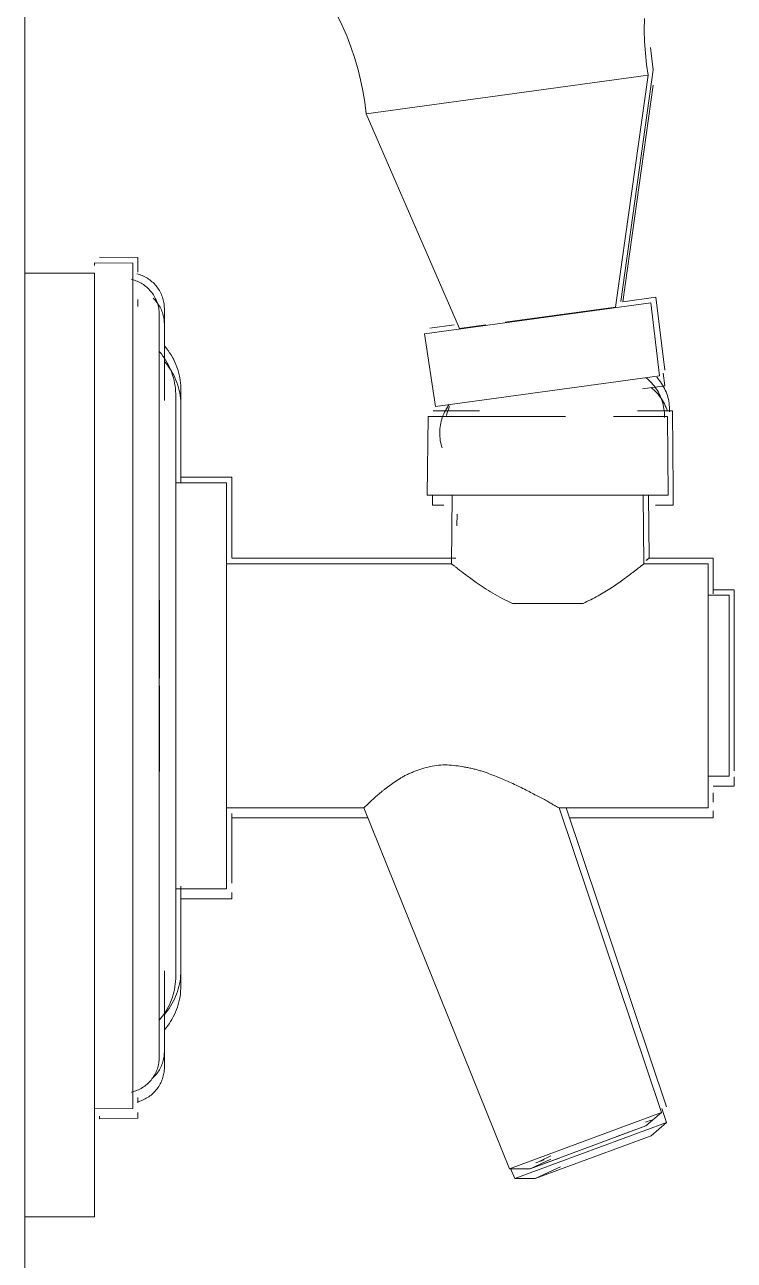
# Model space of a CAD drawing. Extents: x 4834 to 83801, y -13735 to 32221.
# Drawn here: x 13594.99 to 13598.76, y -12427.77 to -12421.22 of the extents above; entities that cross this region are included whole.
import ezdxf

# ---------------------------------------------------------------- set-up
doc = ezdxf.new("R2010")
doc.units = 0
doc.header["$LTSCALE"] = 8
doc.header["$MEASUREMENT"] = 0
doc.layers.add('A-COLS', color=52, linetype='Continuous', lineweight=9)
doc.layers.add('Q-CASE', color=31, linetype='Continuous', lineweight=9)
doc.layers.add('ELEVATION', color=7, linetype='Continuous', lineweight=25, true_color=0xdda54b)

# ---------------------------------------------------------------- blocks, each defined once
blk = doc.blocks.new('BAR_WITH_STOOLS_16588 - BAR_WITH_STOOLS_16588-392758-Section 1')
at = {"layer": 'Q-CASE'}
for p, q in [((846.4773, 74.845), (847.9724, 75.0485)), ((847.7997, 73.8196), (847.9724, 75.0485)), ((847.8268, 73.8494), (847.9995, 75.0783)), ((847.8382, 73.8481), (847.9995, 74.996)), ((846.4773, 74.845), (846.9723, 73.7069)), ((845.2397, 74.0526), (845.0361, 74.055)), ((845.0361, 74.055), (845.0361, 74.0411)), ((845.2668, 74.0824), (845.0632, 74.0848)), ((845.2397, 69.5742), (845.2397, 74.0526)), ((845.2668, 74.0059), (845.2668, 74.0824)), ((845.0361, 74), (844.6667, 74)), ((845.0361, 69), (845.0361, 74)), ((845.2668, 73.8239), (845.2668, 73.8606)), ((847.8374, 73.8481), (848.0129, 73.872)), ((848.0598, 73.4858), (848.0129, 73.872)), ((845.4073, 73.3254), (845.4073, 73.8125)), ((845.4073, 73.8125), (845.4073, 73.6175)), ((845.4073, 73.6175), (845.4073, 73.8125)), ((845.4073, 73.8125), (845.4073, 73.6175)), ((845.4073, 73.6175), (845.4073, 73.8125)), ((845.4073, 73.8125), (845.4073, 73.6175)), ((845.4073, 73.6175), (845.4073, 73.8125)), ((845.4073, 73.8125), (845.4073, 73.6175)), ((846.7869, 73.6789), (847.9858, 73.8421)), ((847.214, 73.7398), (847.7997, 73.8196)), ((848.0326, 73.456), (847.9858, 73.8421)), ((845.3802, 73.6537), (845.3802, 73.7827)), ((845.3802, 73.7827), (845.3802, 73.6537)), ((845.3802, 69.8441), (845.3802, 73.7827)), ((845.3802, 73.7827), (845.3802, 73.5877)), ((845.3802, 73.6537), (845.3802, 73.7827)), ((845.3802, 73.7827), (845.3802, 73.6537)), ((845.3802, 73.6537), (845.3802, 73.7827)), ((845.3802, 73.7827), (845.3802, 73.6537)), ((845.4073, 73.6643), (845.4073, 73.7301)), ((845.4073, 73.7301), (845.4073, 73.6643)), ((845.4073, 73.6643), (845.4073, 73.7301)), ((845.4073, 73.7301), (845.4073, 73.6643)), ((846.814, 73.7088), (846.9435, 73.7264)), ((846.9723, 73.7069), (847.1118, 73.7259)), ((846.7869, 73.6789), (846.845, 73.2943)), ((848.0598, 73.4034), (848.0517, 73.4704)), ((846.845, 73.2943), (848.0326, 73.456)), ((847.9431, 73.3875), (848.0598, 73.4034)), ((845.4676, 73.073), (845.4676, 73.348)), ((845.4676, 73.348), (845.4676, 73.073)), ((845.4676, 70.2788), (845.4676, 73.348)), ((845.4676, 73.348), (845.4676, 72.9662)), ((845.4676, 73.073), (845.4676, 73.348)), ((845.4676, 73.348), (845.4676, 73.073)), ((845.4676, 73.073), (845.4676, 73.348)), ((845.4676, 73.348), (845.4676, 73.073)), ((845.4947, 72.9674), (845.4947, 73.3778)), ((845.4947, 73.3778), (845.4947, 72.9674)), ((845.4947, 72.9674), (845.4947, 73.3778)), ((845.4947, 73.3778), (845.4947, 72.9674)), ((845.4947, 72.9674), (845.4947, 73.3778)), ((845.4947, 73.3778), (845.4947, 72.9674)), ((845.4947, 72.9674), (845.4947, 73.3778)), ((845.4947, 73.3778), (845.4947, 72.9674)), ((845.4947, 72.9619), (845.4947, 73.2954)), ((845.4947, 73.2954), (845.4947, 72.9619)), ((845.4947, 72.9619), (845.4947, 73.2954)), ((845.4947, 73.2954), (845.4947, 72.9619)), ((847.0772, 73.2709), (846.8326, 73.2709)), ((848.1011, 73.2709), (847.9154, 73.2709)), ((848.1055, 72.8528), (848.1011, 73.2709)), ((846.8055, 73.2411), (846.8011, 72.823)), ((847.5347, 73.2411), (846.8055, 73.2411)), ((848.074, 73.2411), (847.7877, 73.2411)), ((848.0784, 72.823), (848.074, 73.2411)), ((845.7374, 72.8895), (845.4676, 72.8895)), ((845.4676, 70.7373), (845.4676, 72.8895)), ((845.7645, 72.9193), (845.4947, 72.9193)), ((845.7374, 70.7373), (845.7374, 72.8895)), ((845.7645, 72.4914), (845.7645, 72.9193)), ((846.8011, 72.823), (848.0784, 72.823)), ((846.8288, 72.823), (846.8283, 72.7704)), ((846.9331, 72.823), (846.9294, 72.4603)), ((847.9501, 72.4603), (847.9464, 72.823)), ((847.9773, 72.4901), (847.9738, 72.823)), ((848.1036, 72.8528), (848.1055, 72.8528)), ((848.1055, 72.7704), (848.1046, 72.8528)), ((846.8283, 72.7704), (846.8886, 72.7704)), ((848.0111, 72.7704), (848.1055, 72.7704)), ((846.9589, 72.7225), (846.9583, 72.6609)), ((846.9527, 72.4901), (845.7645, 72.4901)), ((848.3169, 72.4901), (847.9773, 72.4901)), ((848.3169, 72.3006), (848.3169, 72.4901)), ((846.9294, 72.4603), (845.7374, 72.4603)), ((848.2898, 72.4603), (847.9501, 72.4603)), ((848.2898, 71.1665), (848.2898, 72.4603)), ((848.4018, 72.293), (848.2898, 72.293)), ((848.429, 72.3228), (848.3169, 72.3228)), ((848.4018, 71.3338), (848.4018, 72.293)), ((848.429, 71.3636), (848.429, 72.3228)), ((845.3821, 71.8533), (845.3821, 72.2672)), ((847.2526, 72.2501), (847.6269, 72.2501)), ((845.3821, 71.3596), (845.3821, 71.8134)), ((848.2898, 71.3338), (848.4018, 71.3338)), ((848.429, 71.2812), (848.429, 71.3312)), ((848.3169, 71.2812), (848.429, 71.2812)), ((848.3169, 71.1964), (848.3169, 71.2456)), ((845.7374, 71.1665), (846.4651, 71.1665)), ((845.7645, 70.7671), (845.7645, 71.1373)), ((845.7645, 71.114), (846.4863, 71.114)), ((846.4651, 71.1665), (847.2377, 69.2543)), ((847.4999, 71.1665), (848.2898, 71.1665)), ((848.043, 69.5522), (847.4999, 71.1665)), ((848.0702, 69.5821), (847.537, 71.1665)), ((847.5547, 71.114), (848.3169, 71.114)), ((848.3169, 71.114), (848.3169, 71.1513)), ((845.4676, 70.7373), (845.7374, 70.7373)), ((845.7645, 70.6847), (845.7645, 70.7187)), ((845.4676, 70.7003), (845.4676, 70.2788)), ((845.4947, 70.2263), (845.4947, 70.708)), ((845.4947, 70.3086), (845.4947, 70.7078)), ((845.4947, 70.7078), (845.4947, 70.3086)), ((845.4947, 70.6847), (845.4947, 70.7024)), ((845.4947, 70.6847), (845.7645, 70.6847)), ((845.4947, 70.3086), (845.4947, 70.6524)), ((845.4947, 70.6524), (845.4947, 70.3086)), ((845.4947, 70.3086), (845.4947, 70.6524)), ((845.4947, 70.6524), (845.4947, 70.3086)), ((845.4947, 70.3086), (845.4947, 70.6524)), ((845.4947, 70.6524), (845.4947, 70.3086)), ((845.4947, 70.6478), (845.4947, 70.2263)), ((845.4947, 70.2263), (845.4947, 70.6478)), ((845.4947, 70.6478), (845.4947, 70.2263)), ((845.4676, 70.4975), (845.4676, 70.5355)), ((845.4676, 70.5355), (845.4676, 70.4975)), ((845.4676, 70.4975), (845.4676, 70.5355)), ((845.4676, 70.5355), (845.4676, 70.4975)), ((845.4676, 70.4975), (845.4676, 70.5355)), ((845.4676, 70.5355), (845.4676, 70.4975)), ((845.4676, 70.2788), (845.4676, 70.4844)), ((845.4676, 70.4844), (845.4676, 70.2788)), ((845.4676, 70.2788), (845.4676, 70.4844)), ((845.4676, 70.4844), (845.4676, 70.2788)), ((845.4676, 70.2788), (845.4676, 70.4844)), ((845.4676, 70.4844), (845.4676, 70.2788)), ((845.4073, 69.8739), (845.4073, 70.3036)), ((845.4073, 70.0689), (845.4073, 69.8739)), ((845.3802, 70.0391), (845.3802, 69.8441)), ((845.4073, 69.7915), (845.4073, 70.0484)), ((845.4073, 69.9866), (845.4073, 69.7915)), ((845.4073, 69.7915), (845.4073, 69.9866)), ((845.4073, 69.9866), (845.4073, 69.7915)), ((845.3802, 69.8441), (845.3802, 69.9171)), ((845.3802, 69.9171), (845.3802, 69.8441)), ((845.3802, 69.8441), (845.3802, 69.9171)), ((845.3802, 69.9171), (845.3802, 69.8441)), ((845.3802, 69.8441), (845.3802, 69.9171)), ((845.3802, 69.9171), (845.3802, 69.8441)), ((845.4073, 69.8739), (845.4073, 69.9149)), ((845.4073, 69.9149), (845.4073, 69.8739)), ((845.4073, 69.8739), (845.4073, 69.9149)), ((845.4073, 69.9149), (845.4073, 69.8739)), ((845.4073, 69.8739), (845.4073, 69.9149)), ((845.4073, 69.9149), (845.4073, 69.8739)), ((845.2668, 69.6041), (845.2668, 69.6313)), ((845.0361, 69.5718), (845.2397, 69.5742)), ((845.2668, 69.5217), (845.2668, 69.5527)), ((848.043, 69.5522), (847.2377, 69.2543)), ((847.9606, 69.4816), (848.043, 69.5522)), ((848.0702, 69.4997), (848.0455, 69.5729)), ((845.0632, 69.5321), (845.0632, 69.5193)), ((845.0632, 69.5193), (845.2668, 69.5217)), ((848.0702, 69.4997), (847.2648, 69.2018)), ((847.3462, 69.2543), (847.9606, 69.4816)), ((847.9606, 69.4816), (847.807, 69.4248)), ((847.9586, 69.5006), (847.9878, 69.5114)), ((847.9878, 69.5114), (847.9586, 69.5006)), ((847.9878, 69.4291), (848.0702, 69.4997)), ((847.9878, 69.4291), (848.0702, 69.4997)), ((847.3733, 69.2018), (847.9878, 69.4291)), ((847.9878, 69.4291), (847.8342, 69.3722)), ((847.8342, 69.3722), (847.9878, 69.4291)), ((847.9878, 69.4291), (847.8342, 69.3722)), ((847.4998, 69.3112), (847.3462, 69.2543)), ((847.4554, 69.3053), (847.3462, 69.2543)), ((847.3758, 69.2851), (847.4202, 69.3015)), ((847.4202, 69.3015), (847.3758, 69.2851)), ((847.4554, 69.3224), (847.3973, 69.2953)), ((847.2377, 69.2543), (847.3462, 69.2543)), ((847.2428, 69.2562), (847.2648, 69.2018)), ((847.5074, 69.2643), (847.3733, 69.2018)), ((847.5074, 69.2643), (847.3733, 69.2018)), ((847.5269, 69.2586), (847.3733, 69.2018)), ((847.3733, 69.2018), (847.5269, 69.2586)), ((847.5269, 69.2586), (847.3733, 69.2018)), ((847.2648, 69.2018), (847.3733, 69.2018)), ((844.6667, 69), (845.0361, 69))]:
    blk.add_line(p, q, dxfattribs=at)
at = {"layer": 'Q-CASE', "flags": 128}
for points in [[(847.9526, 75.3487), (847.9518, 75.2878), (847.9535, 75.227), (847.9575, 75.1662), (847.964, 75.1057), (847.9724, 75.0485)], [(846.4773, 74.845), (846.4697, 74.9054), (846.4597, 74.9655), (846.4472, 75.0251), (846.4324, 75.0841), (846.4152, 75.1426), (846.3957, 75.2002), (846.374, 75.2571), (846.3499, 75.313), (846.3237, 75.368)], [(847.9847, 75.196), (847.9912, 75.1355), (847.9995, 75.0783)], [(845.2608, 73.9966), (845.2682, 73.9946), (845.2756, 73.9924), (845.2828, 73.9899), (845.2899, 73.9871), (845.2969, 73.984), (845.3037, 73.9806), (845.3105, 73.977), (845.317, 73.9731), (845.3235, 73.9689), (845.3297, 73.9645), (845.3358, 73.9598), (845.3416, 73.9549), (845.3473, 73.9498), (845.3528, 73.9444), (845.358, 73.9389), (845.363, 73.9331), (845.3678, 73.9271), (845.3723, 73.921), (845.3766, 73.9146), (845.3806, 73.9081), (845.3844, 73.9015), (845.3879, 73.8947), (845.3911, 73.8877), (845.394, 73.8807), (845.3967, 73.8735), (845.3991, 73.8662), (845.4011, 73.8589), (845.4029, 73.8514), (845.4044, 73.8439), (845.4056, 73.8364), (845.4065, 73.8288), (845.407, 73.8212), (845.4073, 73.8135), (845.4073, 73.8125)], [(845.2337, 73.9668), (845.2411, 73.9648), (845.2484, 73.9626), (845.2556, 73.9601), (845.2628, 73.9573), (845.2697, 73.9542), (845.2766, 73.9508), (845.2833, 73.9472), (845.2899, 73.9433), (845.2963, 73.9391), (845.3026, 73.9347), (845.3086, 73.93), (845.3145, 73.9251), (845.3202, 73.92), (845.3256, 73.9146), (845.3309, 73.909), (845.3359, 73.9033), (845.3406, 73.8973), (845.3452, 73.8911), (845.3495, 73.8848), (845.3535, 73.8783), (845.3573, 73.8716), (845.3607, 73.8648), (845.364, 73.8579), (845.3669, 73.8509), (845.3696, 73.8437), (845.3719, 73.8364), (845.374, 73.829), (845.3758, 73.8216), (845.3773, 73.8141), (845.3784, 73.8066), (845.3793, 73.799), (845.3799, 73.7913), (845.3802, 73.7837), (845.3802, 73.7827)], [(845.3677, 73.9271), (845.3723, 73.921), (845.3766, 73.9146), (845.3806, 73.9081), (845.3843, 73.9015), (845.3878, 73.8947), (845.3911, 73.8877), (845.394, 73.8807), (845.3967, 73.8735), (845.399, 73.8662), (845.4011, 73.8589), (845.4029, 73.8514), (845.4044, 73.8439), (845.4055, 73.8364), (845.4064, 73.8288), (845.407, 73.8212), (845.4072, 73.8135), (845.4073, 73.8125)], [(845.3677, 73.9271), (845.3723, 73.921), (845.3766, 73.9146), (845.3806, 73.9081), (845.3843, 73.9015), (845.3878, 73.8947), (845.3911, 73.8877), (845.394, 73.8807), (845.3967, 73.8735), (845.399, 73.8662), (845.4011, 73.8589), (845.4029, 73.8514), (845.4044, 73.8439), (845.4055, 73.8364), (845.4064, 73.8288), (845.407, 73.8212), (845.4072, 73.8135), (845.4073, 73.8125)], [(845.3678, 73.9271), (845.3723, 73.921), (845.3766, 73.9146), (845.3806, 73.9081), (845.3844, 73.9015), (845.3879, 73.8947), (845.3911, 73.8877), (845.394, 73.8807), (845.3967, 73.8735), (845.3991, 73.8662), (845.4011, 73.8589), (845.4029, 73.8514), (845.4044, 73.8439), (845.4056, 73.8364), (845.4065, 73.8288), (845.407, 73.8212), (845.4073, 73.8135), (845.4073, 73.8125)], [(845.3406, 73.8973), (845.3452, 73.8911), (845.3495, 73.8848), (845.3535, 73.8783), (845.3573, 73.8716)], [(845.3406, 73.8973), (845.3452, 73.8911), (845.3495, 73.8848), (845.3535, 73.8783), (845.3573, 73.8716)], [(845.3406, 73.8973), (845.3452, 73.8911), (845.3495, 73.8848), (845.3535, 73.8783), (845.3573, 73.8716)], [(845.3473, 73.8674), (845.3528, 73.8621), (845.358, 73.8565), (845.363, 73.8507), (845.3678, 73.8447), (845.3723, 73.8386), (845.3766, 73.8322), (845.3806, 73.8257), (845.3844, 73.8191), (845.3879, 73.8123), (845.3911, 73.8054), (845.394, 73.7983), (845.3967, 73.7911), (845.3991, 73.7839), (845.4011, 73.7765), (845.4029, 73.7691), (845.4044, 73.7616), (845.4056, 73.754), (845.4065, 73.7464), (845.407, 73.7388), (845.4073, 73.7311), (845.4073, 73.7301)], [(845.3669, 73.8509), (845.3696, 73.8437), (845.3719, 73.8364), (845.374, 73.829), (845.3758, 73.8216), (845.3773, 73.8141), (845.3784, 73.8066), (845.3793, 73.799), (845.3799, 73.7913), (845.3802, 73.7837), (845.3802, 73.7827)], [(845.3669, 73.8509), (845.3696, 73.8437), (845.3719, 73.8364), (845.374, 73.829), (845.3758, 73.8216), (845.3773, 73.8141), (845.3784, 73.8066), (845.3793, 73.799), (845.3799, 73.7913), (845.3802, 73.7837), (845.3802, 73.7827)], [(845.3669, 73.8509), (845.3696, 73.8437), (845.3719, 73.8364), (845.374, 73.829), (845.3758, 73.8216), (845.3773, 73.8141), (845.3784, 73.8066), (845.3793, 73.799), (845.3799, 73.7913), (845.3802, 73.7837), (845.3802, 73.7827)], [(845.3678, 73.8447), (845.3723, 73.8386), (845.3766, 73.8322), (845.3806, 73.8257), (845.3844, 73.8191), (845.3879, 73.8123), (845.3911, 73.8054), (845.394, 73.7983), (845.3967, 73.7911), (845.3991, 73.7839), (845.4011, 73.7765), (845.4029, 73.7691), (845.4044, 73.7616), (845.4056, 73.754), (845.4065, 73.7464), (845.407, 73.7388), (845.4073, 73.7311), (845.4073, 73.7301)], [(845.4092, 73.6127), (845.4182, 73.6017), (845.4268, 73.5903), (845.435, 73.5786), (845.4426, 73.5666), (845.4498, 73.5543), (845.4565, 73.5417), (845.4627, 73.5289), (845.4683, 73.5158), (845.4734, 73.5025), (845.478, 73.489), (845.482, 73.4753), (845.4855, 73.4615), (845.4885, 73.4476), (845.4908, 73.4335), (845.4927, 73.4194), (845.4939, 73.4052), (845.4946, 73.391), (845.4947, 73.3812)], [(845.4092, 73.6127), (845.4182, 73.6017), (845.4268, 73.5903), (845.4349, 73.5786), (845.4426, 73.5666), (845.4498, 73.5543), (845.4564, 73.5417), (845.4626, 73.5289), (845.4683, 73.5158), (845.4734, 73.5025), (845.478, 73.489), (845.482, 73.4753), (845.4855, 73.4615), (845.4884, 73.4476), (845.4908, 73.4335), (845.4926, 73.4194), (845.4939, 73.4052), (845.4945, 73.391), (845.4947, 73.3812)], [(845.4092, 73.6127), (845.4182, 73.6017), (845.4268, 73.5903), (845.435, 73.5786), (845.4426, 73.5666), (845.4498, 73.5543), (845.4565, 73.5417), (845.4627, 73.5289), (845.4683, 73.5158), (845.4734, 73.5025), (845.478, 73.489), (845.482, 73.4753), (845.4855, 73.4615), (845.4885, 73.4476), (845.4908, 73.4335), (845.4927, 73.4194), (845.4939, 73.4052), (845.4946, 73.391), (845.4947, 73.3812)], [(845.4092, 73.6127), (845.4182, 73.6017), (845.4268, 73.5903), (845.4349, 73.5786), (845.4426, 73.5666), (845.4498, 73.5543), (845.4564, 73.5417), (845.4626, 73.5289), (845.4683, 73.5158), (845.4734, 73.5025), (845.478, 73.489), (845.482, 73.4753), (845.4855, 73.4615), (845.4884, 73.4476), (845.4908, 73.4335), (845.4926, 73.4194), (845.4939, 73.4052), (845.4945, 73.391), (845.4947, 73.3812)], [(845.3821, 73.5829), (845.3911, 73.5719), (845.3997, 73.5605), (845.4078, 73.5488), (845.4155, 73.5368), (845.4227, 73.5245), (845.4293, 73.5119), (845.4355, 73.4991), (845.4412, 73.486), (845.4463, 73.4727), (845.4509, 73.4592), (845.4549, 73.4455), (845.4584, 73.4317), (845.4613, 73.4178), (845.4637, 73.4037), (845.4655, 73.3896), (845.4668, 73.3754), (845.4675, 73.3611), (845.4676, 73.3513)], [(845.4078, 73.5488), (845.4155, 73.5368), (845.4227, 73.5245), (845.4293, 73.5119), (845.4355, 73.4991), (845.4412, 73.486), (845.4463, 73.4727), (845.4509, 73.4592), (845.4549, 73.4455), (845.4584, 73.4317), (845.4613, 73.4178), (845.4637, 73.4037), (845.4655, 73.3896), (845.4668, 73.3754), (845.4675, 73.3611), (845.4676, 73.3513)], [(845.4078, 73.5488), (845.4155, 73.5368), (845.4227, 73.5245), (845.4293, 73.5119), (845.4355, 73.4991), (845.4412, 73.486), (845.4463, 73.4727), (845.4509, 73.4592), (845.4549, 73.4455), (845.4584, 73.4317), (845.4613, 73.4178), (845.4637, 73.4037), (845.4655, 73.3896), (845.4668, 73.3754), (845.4675, 73.3611), (845.4676, 73.3513)], [(845.4078, 73.5488), (845.4155, 73.5368), (845.4227, 73.5245), (845.4293, 73.5119), (845.4355, 73.4991), (845.4412, 73.486), (845.4463, 73.4727), (845.4509, 73.4592), (845.4549, 73.4455), (845.4584, 73.4317), (845.4613, 73.4178), (845.4637, 73.4037), (845.4655, 73.3896), (845.4668, 73.3754), (845.4675, 73.3611), (845.4676, 73.3513)], [(845.4092, 73.5303), (845.4182, 73.5193), (845.4268, 73.508), (845.435, 73.4963), (845.4426, 73.4842), (845.4498, 73.4719), (845.4565, 73.4593), (845.4627, 73.4465), (845.4683, 73.4334), (845.4734, 73.4201), (845.478, 73.4066), (845.482, 73.393), (845.4855, 73.3791), (845.4885, 73.3652), (845.4908, 73.3511), (845.4927, 73.337), (845.4939, 73.3228), (845.4946, 73.3086), (845.4947, 73.2988)], [(845.4092, 73.5303), (845.4182, 73.5193), (845.4268, 73.508), (845.435, 73.4963), (845.4426, 73.4842), (845.4498, 73.4719), (845.4565, 73.4593), (845.4627, 73.4465), (845.4683, 73.4334), (845.4734, 73.4201), (845.478, 73.4066), (845.482, 73.393), (845.4855, 73.3791), (845.4885, 73.3652), (845.4908, 73.3511), (845.4927, 73.337), (845.4939, 73.3228), (845.4946, 73.3086), (845.4947, 73.2988)], [(847.9607, 73.4462), (847.9686, 73.4397), (847.9763, 73.4329), (847.9837, 73.4258), (847.9908, 73.4184), (847.9976, 73.4107), (848.004, 73.4028), (848.0102, 73.3946), (848.016, 73.3862), (848.0215, 73.3775), (848.0266, 73.3686), (848.0314, 73.3596), (848.0358, 73.3503), (848.0398, 73.3409), (848.0435, 73.3313), (848.0468, 73.3216), (848.0496, 73.3118), (848.0521, 73.3019), (848.0542, 73.2918), (848.0559, 73.2817), (848.0571, 73.2715), (848.058, 73.2613), (848.0585, 73.2511), (848.0585, 73.2409), (848.0583, 73.2346)], [(848.0179, 73.4482), (848.0247, 73.4405), (848.0312, 73.4326), (848.0373, 73.4244), (848.0432, 73.416), (848.0486, 73.4073), (848.0538, 73.3985), (848.0585, 73.3894), (848.0629, 73.3801), (848.067, 73.3707), (848.0706, 73.3612), (848.0739, 73.3514), (848.0768, 73.3416), (848.0792, 73.3317), (848.0813, 73.3216), (848.083, 73.3115), (848.0843, 73.3014), (848.0851, 73.2912), (848.0856, 73.2809), (848.0856, 73.2707), (848.0855, 73.2644)], [(848.0537, 73.3985), (848.0585, 73.3894), (848.0629, 73.3801), (848.0669, 73.3707), (848.0706, 73.3612), (848.0739, 73.3514), (848.0767, 73.3416), (848.0792, 73.3317), (848.0813, 73.3216), (848.083, 73.3115), (848.0842, 73.3014), (848.0851, 73.2912), (848.0856, 73.2809), (848.0856, 73.2707)], [(848.0537, 73.3985), (848.0585, 73.3894), (848.0629, 73.3801), (848.0669, 73.3707), (848.0706, 73.3612), (848.0739, 73.3514), (848.0767, 73.3416), (848.0792, 73.3317), (848.0813, 73.3216), (848.083, 73.3115), (848.0842, 73.3014), (848.0851, 73.2912), (848.0856, 73.2809), (848.0856, 73.2707)], [(848.0538, 73.3985), (848.0585, 73.3894), (848.0629, 73.3801), (848.067, 73.3707), (848.0706, 73.3612), (848.0739, 73.3514), (848.0768, 73.3416), (848.0792, 73.3317), (848.0813, 73.3216), (848.083, 73.3115), (848.0843, 73.3014), (848.0851, 73.2912), (848.0856, 73.2809), (848.0856, 73.2707)], [(845.4676, 73.2006), (845.4676, 73.2167), (845.4676, 73.2407), (845.4676, 73.2625), (845.4676, 73.2819), (845.4676, 73.299), (845.4676, 73.3137), (845.4676, 73.326), (845.4676, 73.3359), (845.4676, 73.3434), (845.4676, 73.3484), (845.4676, 73.351), (845.4676, 73.3513)], [(845.4676, 73.3513), (845.4676, 73.3501), (845.4676, 73.3464), (845.4676, 73.3403), (845.4676, 73.3317), (845.4676, 73.3207), (845.4676, 73.3073), (845.4676, 73.2914), (845.4676, 73.2733), (845.4676, 73.2527), (845.4676, 73.2299), (845.4676, 73.2048), (845.4676, 73.2006)], [(845.4676, 70.2755), (845.4676, 70.2767), (845.4676, 70.2804), (845.4676, 70.2865), (845.4676, 70.2951), (845.4676, 70.3061), (845.4676, 70.3195), (845.4676, 70.3354), (845.4676, 70.3535), (845.4676, 70.374), (845.4676, 70.3969), (845.4676, 70.4219), (845.4676, 70.4493), (845.4676, 70.4787), (845.4676, 70.5104), (845.4676, 70.5441), (845.4676, 70.5798), (845.4676, 70.6175), (845.4676, 70.6572), (845.4676, 70.6986), (845.4676, 70.7419), (845.4676, 70.7869), (845.4676, 70.8335), (845.4676, 70.8817), (845.4676, 70.9314), (845.4676, 70.9824), (845.4676, 71.0349), (845.4676, 71.0885), (845.4676, 71.1433), (845.4676, 71.1992), (845.4676, 71.2561), (845.4676, 71.3139), (845.4676, 71.3724), (845.4676, 71.4317), (845.4676, 71.4916), (845.4676, 71.552), (845.4676, 71.6128), (845.4676, 71.6739), (845.4676, 71.7353), (845.4676, 71.7968), (845.4676, 71.8583), (845.4676, 71.9197), (845.4676, 71.981), (845.4676, 72.042), (845.4676, 72.1026), (845.4676, 72.1628), (845.4676, 72.2224), (845.4676, 72.2814), (845.4676, 72.3396), (845.4676, 72.397), (845.4676, 72.4534), (845.4676, 72.5088), (845.4676, 72.5631), (845.4676, 72.6162), (845.4676, 72.668), (845.4676, 72.7185), (845.4676, 72.7675), (845.4676, 72.8149), (845.4676, 72.8608), (845.4676, 72.905), (845.4676, 72.9475), (845.4676, 72.9881), (845.4676, 73.0268), (845.4676, 73.0637), (845.4676, 73.0985), (845.4676, 73.1312), (845.4676, 73.1619), (845.4676, 73.1904), (845.4676, 73.2167), (845.4676, 73.2407), (845.4676, 73.2625), (845.4676, 73.2819), (845.4676, 73.299), (845.4676, 73.3137), (845.4676, 73.326), (845.4676, 73.3359), (845.4676, 73.3434), (845.4676, 73.3484), (845.4676, 73.351), (845.4676, 73.3513)], [(845.4676, 73.3513), (845.4676, 73.3501), (845.4676, 73.3464), (845.4676, 73.3403), (845.4676, 73.3317), (845.4676, 73.3207), (845.4676, 73.3073), (845.4676, 73.2914), (845.4676, 73.2733), (845.4676, 73.2527), (845.4676, 73.2299), (845.4676, 73.2048), (845.4676, 73.1775), (845.4676, 73.148), (845.4676, 73.1164), (845.4676, 73.0827), (845.4676, 73.047), (845.4676, 73.0093), (845.4676, 72.9696), (845.4676, 72.9281), (845.4676, 72.8849)], [(845.4676, 73.2006), (845.4676, 73.2167), (845.4676, 73.2407), (845.4676, 73.2625), (845.4676, 73.2819), (845.4676, 73.299), (845.4676, 73.3137), (845.4676, 73.326), (845.4676, 73.3359), (845.4676, 73.3434), (845.4676, 73.3484), (845.4676, 73.351), (845.4676, 73.3513)], [(845.4676, 73.3513), (845.4676, 73.3501), (845.4676, 73.3464), (845.4676, 73.3403), (845.4676, 73.3317), (845.4676, 73.3207), (845.4676, 73.3073), (845.4676, 73.2914), (845.4676, 73.2733), (845.4676, 73.2527), (845.4676, 73.2299), (845.4676, 73.2048), (845.4676, 73.2006)], [(845.4676, 73.2006), (845.4676, 73.2167), (845.4676, 73.2407), (845.4676, 73.2625), (845.4676, 73.2819), (845.4676, 73.299), (845.4676, 73.3137), (845.4676, 73.326), (845.4676, 73.3359), (845.4676, 73.3434), (845.4676, 73.3484), (845.4676, 73.351), (845.4676, 73.3513)], [(845.4676, 73.3513), (845.4676, 73.3501), (845.4676, 73.3464), (845.4676, 73.3403), (845.4676, 73.3317), (845.4676, 73.3207), (845.4676, 73.3073), (845.4676, 73.2914), (845.4676, 73.2733), (845.4676, 73.2527), (845.4676, 73.2299), (845.4676, 73.2048), (845.4676, 73.2006)], [(845.4947, 72.8906), (845.4947, 72.9348), (845.4947, 72.9773), (845.4947, 73.0179), (845.4947, 73.0567), (845.4947, 73.0935), (845.4947, 73.1283), (845.4947, 73.1611), (845.4947, 73.1917), (845.4947, 73.2202), (845.4947, 73.2465), (845.4947, 73.2705), (845.4947, 73.2923), (845.4947, 73.3117), (845.4947, 73.3288), (845.4947, 73.3435), (845.4947, 73.3559), (845.4947, 73.3658), (845.4947, 73.3732), (845.4947, 73.3782), (845.4947, 73.3808), (845.4947, 73.3812)], [(845.4947, 73.3812), (845.4947, 73.3799), (845.4947, 73.3762), (845.4947, 73.3701), (845.4947, 73.3615), (845.4947, 73.3505), (845.4947, 73.3371), (845.4947, 73.3213), (845.4947, 73.3031), (845.4947, 73.2826), (845.4947, 73.2598), (845.4947, 73.2347), (845.4947, 73.2074), (845.4947, 73.1779), (845.4947, 73.1462), (845.4947, 73.1125), (845.4947, 73.0768), (845.4947, 73.0391), (845.4947, 72.9994), (845.4947, 72.958), (845.4947, 72.9147)], [(845.4947, 72.9307), (845.4947, 72.9348), (845.4947, 72.9773), (845.4947, 73.0179), (845.4947, 73.0567), (845.4947, 73.0935), (845.4947, 73.1283), (845.4947, 73.1611), (845.4947, 73.1917), (845.4947, 73.2202), (845.4947, 73.2465), (845.4947, 73.2705), (845.4947, 73.2923), (845.4947, 73.3117), (845.4947, 73.3288), (845.4947, 73.3435), (845.4947, 73.3559), (845.4947, 73.3658), (845.4947, 73.3732), (845.4947, 73.3782), (845.4947, 73.3808), (845.4947, 73.3812)], [(845.4947, 73.3812), (845.4947, 73.3799), (845.4947, 73.3762), (845.4947, 73.3701), (845.4947, 73.3615), (845.4947, 73.3505), (845.4947, 73.3371), (845.4947, 73.3213), (845.4947, 73.3031), (845.4947, 73.2826), (845.4947, 73.2598), (845.4947, 73.2347), (845.4947, 73.2074), (845.4947, 73.1779), (845.4947, 73.1462), (845.4947, 73.1125), (845.4947, 73.0768), (845.4947, 73.0391), (845.4947, 72.9994), (845.4947, 72.958), (845.4947, 72.9147)], [(845.4947, 72.9307), (845.4947, 72.9348), (845.4947, 72.9773), (845.4947, 73.0179), (845.4947, 73.0567), (845.4947, 73.0935), (845.4947, 73.1283), (845.4947, 73.1611), (845.4947, 73.1917), (845.4947, 73.2202), (845.4947, 73.2465), (845.4947, 73.2705), (845.4947, 73.2923), (845.4947, 73.3117), (845.4947, 73.3288), (845.4947, 73.3435), (845.4947, 73.3559), (845.4947, 73.3658), (845.4947, 73.3732), (845.4947, 73.3782), (845.4947, 73.3808), (845.4947, 73.3812)], [(845.4947, 73.3812), (845.4947, 73.3799), (845.4947, 73.3762), (845.4947, 73.3701), (845.4947, 73.3615), (845.4947, 73.3505), (845.4947, 73.3371), (845.4947, 73.3213), (845.4947, 73.3031), (845.4947, 73.2826), (845.4947, 73.2598), (845.4947, 73.2347), (845.4947, 73.2074), (845.4947, 73.1779), (845.4947, 73.1462), (845.4947, 73.1125), (845.4947, 73.0768), (845.4947, 73.0391), (845.4947, 72.9994), (845.4947, 72.958), (845.4947, 72.9147)], [(845.4947, 72.9307), (845.4947, 72.9348), (845.4947, 72.9773), (845.4947, 73.0179), (845.4947, 73.0567), (845.4947, 73.0935), (845.4947, 73.1283), (845.4947, 73.1611), (845.4947, 73.1917), (845.4947, 73.2202), (845.4947, 73.2465), (845.4947, 73.2705), (845.4947, 73.2923), (845.4947, 73.3117), (845.4947, 73.3288), (845.4947, 73.3435), (845.4947, 73.3559), (845.4947, 73.3658), (845.4947, 73.3732), (845.4947, 73.3782), (845.4947, 73.3808), (845.4947, 73.3812)], [(845.4947, 73.3812), (845.4947, 73.3799), (845.4947, 73.3762), (845.4947, 73.3701), (845.4947, 73.3615), (845.4947, 73.3505), (845.4947, 73.3371), (845.4947, 73.3213), (845.4947, 73.3031), (845.4947, 73.2826), (845.4947, 73.2598), (845.4947, 73.2347), (845.4947, 73.2074), (845.4947, 73.1779), (845.4947, 73.1462), (845.4947, 73.1125), (845.4947, 73.0768), (845.4947, 73.0391), (845.4947, 72.9994), (845.4947, 72.958), (845.4947, 72.9147)], [(847.9879, 73.3936), (847.9958, 73.3871), (848.0034, 73.3803), (848.0108, 73.3732), (848.0179, 73.3658), (848.0247, 73.3582), (848.0312, 73.3502), (848.0373, 73.342), (848.0432, 73.3336), (848.0486, 73.3249), (848.0538, 73.3161), (848.0585, 73.307), (848.0629, 73.2978), (848.067, 73.2883), (848.0706, 73.2788), (848.0739, 73.2691)], [(847.9958, 73.3871), (848.0034, 73.3803), (848.0108, 73.3732), (848.0179, 73.3658), (848.0247, 73.3582), (848.0312, 73.3502), (848.0373, 73.342), (848.0432, 73.3336), (848.0486, 73.3249), (848.0538, 73.3161), (848.0585, 73.307), (848.0629, 73.2978), (848.067, 73.2883), (848.0706, 73.2788), (848.0739, 73.2691)], [(848.016, 73.3862), (848.0215, 73.3775), (848.0266, 73.3686), (848.0314, 73.3596), (848.0358, 73.3503), (848.0398, 73.3409), (848.0435, 73.3313), (848.0468, 73.3216), (848.0496, 73.3118), (848.0521, 73.3019), (848.0542, 73.2918), (848.0559, 73.2817), (848.0571, 73.2715)], [(848.016, 73.3862), (848.0215, 73.3775), (848.0266, 73.3686), (848.0314, 73.3596), (848.0358, 73.3503), (848.0398, 73.3409), (848.0435, 73.3313), (848.0468, 73.3216), (848.0496, 73.3118), (848.0521, 73.3019), (848.0542, 73.2918), (848.0559, 73.2817), (848.0571, 73.2715)], [(848.016, 73.3862), (848.0215, 73.3775), (848.0266, 73.3686), (848.0314, 73.3596), (848.0358, 73.3503), (848.0398, 73.3409), (848.0435, 73.3313), (848.0468, 73.3216), (848.0496, 73.3118), (848.0521, 73.3019), (848.0542, 73.2918), (848.0559, 73.2817), (848.0571, 73.2715)], [(845.4947, 72.9307), (845.4947, 72.9355), (845.4947, 72.9743), (845.4947, 73.0111), (845.4947, 73.0459), (845.4947, 73.0787), (845.4947, 73.1093), (845.4947, 73.1378), (845.4947, 73.1641), (845.4947, 73.1882), (845.4947, 73.2099), (845.4947, 73.2294), (845.4947, 73.2465), (845.4947, 73.2612), (845.4947, 73.2735), (845.4947, 73.2834), (845.4947, 73.2908), (845.4947, 73.2959), (845.4947, 73.2984), (845.4947, 73.2988)], [(845.4947, 73.2988), (845.4947, 73.2975), (845.4947, 73.2939), (845.4947, 73.2877), (845.4947, 73.2791), (845.4947, 73.2681), (845.4947, 73.2547), (845.4947, 73.2389), (845.4947, 73.2207), (845.4947, 73.2002), (845.4947, 73.1774), (845.4947, 73.1523), (845.4947, 73.125), (845.4947, 73.0955), (845.4947, 73.0639), (845.4947, 73.0302), (845.4947, 72.9944), (845.4947, 72.9567), (845.4947, 72.9171)], [(845.4947, 72.9307), (845.4947, 72.9355), (845.4947, 72.9743), (845.4947, 73.0111), (845.4947, 73.0459), (845.4947, 73.0787), (845.4947, 73.1093), (845.4947, 73.1378), (845.4947, 73.1641), (845.4947, 73.1882), (845.4947, 73.2099), (845.4947, 73.2294), (845.4947, 73.2465), (845.4947, 73.2612), (845.4947, 73.2735), (845.4947, 73.2834), (845.4947, 73.2908), (845.4947, 73.2959), (845.4947, 73.2984), (845.4947, 73.2988)], [(845.4947, 73.2988), (845.4947, 73.2975), (845.4947, 73.2939), (845.4947, 73.2877), (845.4947, 73.2791), (845.4947, 73.2681), (845.4947, 73.2547), (845.4947, 73.2389), (845.4947, 73.2207), (845.4947, 73.2002), (845.4947, 73.1774), (845.4947, 73.1523), (845.4947, 73.125), (845.4947, 73.0955), (845.4947, 73.0639), (845.4947, 73.0302), (845.4947, 72.9944), (845.4947, 72.9567), (845.4947, 72.9171)], [(846.8794, 73.0741), (846.8765, 73.084), (846.8739, 73.0939), (846.8718, 73.1039), (846.87, 73.114), (846.8687, 73.1241), (846.8678, 73.1344), (846.8673, 73.1446), (846.8672, 73.1548), (846.8675, 73.1651), (846.8682, 73.1753), (846.8693, 73.1855), (846.8708, 73.1956), (846.8728, 73.2057), (846.8751, 73.2156), (846.8778, 73.2255), (846.8809, 73.2353), (846.8844, 73.2449), (846.8883, 73.2544), (846.8926, 73.2637), (846.8972, 73.2728), (846.9022, 73.2818), (846.9076, 73.2905), (846.9133, 73.299), (846.9169, 73.3041)], [(846.9022, 73.2455), (846.9049, 73.2553), (846.9081, 73.2651), (846.9116, 73.2747), (846.9155, 73.2842), (846.9197, 73.2935)], [(845.4676, 70.7218), (845.4676, 70.6793), (845.4676, 70.6387), (845.4676, 70.5999), (845.4676, 70.5631), (845.4676, 70.5283), (845.4676, 70.4956), (845.4676, 70.4649), (845.4676, 70.4364), (845.4676, 70.4101), (845.4676, 70.3861), (845.4676, 70.3643), (845.4676, 70.3449), (845.4676, 70.3278), (845.4676, 70.3131), (845.4676, 70.3007), (845.4676, 70.2909), (845.4676, 70.2834), (845.4676, 70.2784), (845.4676, 70.2758), (845.4676, 70.2755)], [(845.4947, 70.7516), (845.4947, 70.7092), (845.4947, 70.6685), (845.4947, 70.6298), (845.4947, 70.5929), (845.4947, 70.5581), (845.4947, 70.5254), (845.4947, 70.4947), (845.4947, 70.4662), (845.4947, 70.4399), (845.4947, 70.4159), (845.4947, 70.3941), (845.4947, 70.3747), (845.4947, 70.3576), (845.4947, 70.3429), (845.4947, 70.3306), (845.4947, 70.3207), (845.4947, 70.3132), (845.4947, 70.3082), (845.4947, 70.3056), (845.4947, 70.3053)], [(845.4947, 70.2229), (845.4947, 70.2241), (845.4947, 70.2278), (845.4947, 70.234), (845.4947, 70.2425), (845.4947, 70.2536), (845.4947, 70.267), (845.4947, 70.2828), (845.4947, 70.301), (845.4947, 70.3215), (845.4947, 70.3443), (845.4947, 70.3694), (845.4947, 70.3967), (845.4947, 70.4262), (845.4947, 70.4578), (845.4947, 70.4915), (845.4947, 70.5273), (845.4947, 70.565), (845.4947, 70.6046), (845.4947, 70.6461), (845.4947, 70.6893), (845.4947, 70.7343)], [(845.4947, 70.3053), (845.4947, 70.3065), (845.4947, 70.3102), (845.4947, 70.3163), (845.4947, 70.3249), (845.4947, 70.3359), (845.4947, 70.3494), (845.4947, 70.3652), (845.4947, 70.3834), (845.4947, 70.4039), (845.4947, 70.4267), (845.4947, 70.4518), (845.4947, 70.4791), (845.4947, 70.5086), (845.4947, 70.5402), (845.4947, 70.5739), (845.4947, 70.6096), (845.4947, 70.6474), (845.4947, 70.687), (845.4947, 70.7285)], [(845.4947, 70.2229), (845.4947, 70.2241), (845.4947, 70.2278), (845.4947, 70.234), (845.4947, 70.2425), (845.4947, 70.2536), (845.4947, 70.267), (845.4947, 70.2828), (845.4947, 70.301), (845.4947, 70.3215), (845.4947, 70.3443), (845.4947, 70.3694), (845.4947, 70.3967), (845.4947, 70.4262), (845.4947, 70.4578), (845.4947, 70.4915), (845.4947, 70.5273), (845.4947, 70.565), (845.4947, 70.6046), (845.4947, 70.6461), (845.4947, 70.6893)], [(845.4947, 70.3053), (845.4947, 70.3065), (845.4947, 70.3102), (845.4947, 70.3163), (845.4947, 70.3249), (845.4947, 70.3359), (845.4947, 70.3494), (845.4947, 70.3652), (845.4947, 70.3834), (845.4947, 70.4039), (845.4947, 70.4267), (845.4947, 70.4518), (845.4947, 70.4791), (845.4947, 70.5086), (845.4947, 70.5402), (845.4947, 70.5739), (845.4947, 70.6096), (845.4947, 70.6474), (845.4947, 70.687)], [(845.4947, 70.3053), (845.4947, 70.3065), (845.4947, 70.3102), (845.4947, 70.3163), (845.4947, 70.3249), (845.4947, 70.3359), (845.4947, 70.3494), (845.4947, 70.3652), (845.4947, 70.3834), (845.4947, 70.4039), (845.4947, 70.4267), (845.4947, 70.4518), (845.4947, 70.4791), (845.4947, 70.5086), (845.4947, 70.5402), (845.4947, 70.5739), (845.4947, 70.6096), (845.4947, 70.6474), (845.4947, 70.687)], [(845.4947, 70.3053), (845.4947, 70.3065), (845.4947, 70.3102), (845.4947, 70.3163), (845.4947, 70.3249), (845.4947, 70.3359), (845.4947, 70.3494), (845.4947, 70.3652), (845.4947, 70.3834), (845.4947, 70.4039), (845.4947, 70.4267), (845.4947, 70.4518), (845.4947, 70.4791), (845.4947, 70.5086), (845.4947, 70.5402), (845.4947, 70.5739), (845.4947, 70.6096), (845.4947, 70.6474), (845.4947, 70.687)], [(845.4947, 70.6692), (845.4947, 70.6268), (845.4947, 70.5861), (845.4947, 70.5474), (845.4947, 70.5106), (845.4947, 70.4758), (845.4947, 70.443), (845.4947, 70.4123), (845.4947, 70.3839), (845.4947, 70.3576), (845.4947, 70.3335), (845.4947, 70.3118), (845.4947, 70.2923), (845.4947, 70.2752), (845.4947, 70.2605), (845.4947, 70.2482), (845.4947, 70.2383), (845.4947, 70.2308), (845.4947, 70.2258), (845.4947, 70.2233), (845.4947, 70.2229)], [(845.4947, 70.6692), (845.4947, 70.6268), (845.4947, 70.5861), (845.4947, 70.5474), (845.4947, 70.5106), (845.4947, 70.4758), (845.4947, 70.443), (845.4947, 70.4123), (845.4947, 70.3839), (845.4947, 70.3576), (845.4947, 70.3335), (845.4947, 70.3118), (845.4947, 70.2923), (845.4947, 70.2752), (845.4947, 70.2605), (845.4947, 70.2482), (845.4947, 70.2383), (845.4947, 70.2308), (845.4947, 70.2258), (845.4947, 70.2233), (845.4947, 70.2229)], [(845.4947, 70.6685), (845.4947, 70.6298), (845.4947, 70.5929), (845.4947, 70.5581), (845.4947, 70.5254), (845.4947, 70.4947), (845.4947, 70.4662), (845.4947, 70.4399), (845.4947, 70.4159), (845.4947, 70.3941), (845.4947, 70.3747), (845.4947, 70.3576), (845.4947, 70.3429), (845.4947, 70.3306), (845.4947, 70.3207), (845.4947, 70.3132), (845.4947, 70.3082), (845.4947, 70.3056), (845.4947, 70.3053)], [(845.4947, 70.6685), (845.4947, 70.6298), (845.4947, 70.5929), (845.4947, 70.5581), (845.4947, 70.5254), (845.4947, 70.4947), (845.4947, 70.4662), (845.4947, 70.4399), (845.4947, 70.4159), (845.4947, 70.3941), (845.4947, 70.3747), (845.4947, 70.3576), (845.4947, 70.3429), (845.4947, 70.3306), (845.4947, 70.3207), (845.4947, 70.3132), (845.4947, 70.3082), (845.4947, 70.3056), (845.4947, 70.3053)], [(845.4947, 70.6685), (845.4947, 70.6298), (845.4947, 70.5929), (845.4947, 70.5581), (845.4947, 70.5254), (845.4947, 70.4947), (845.4947, 70.4662), (845.4947, 70.4399), (845.4947, 70.4159), (845.4947, 70.3941), (845.4947, 70.3747), (845.4947, 70.3576), (845.4947, 70.3429), (845.4947, 70.3306), (845.4947, 70.3207), (845.4947, 70.3132), (845.4947, 70.3082), (845.4947, 70.3056), (845.4947, 70.3053)], [(845.4676, 70.4649), (845.4676, 70.4364), (845.4676, 70.4101), (845.4676, 70.3861), (845.4676, 70.3643), (845.4676, 70.3449), (845.4676, 70.3278), (845.4676, 70.3131), (845.4676, 70.3007), (845.4676, 70.2909), (845.4676, 70.2834), (845.4676, 70.2784), (845.4676, 70.2758), (845.4676, 70.2755)], [(845.4676, 70.4649), (845.4676, 70.4364), (845.4676, 70.4101), (845.4676, 70.3861), (845.4676, 70.3643), (845.4676, 70.3449), (845.4676, 70.3278), (845.4676, 70.3131), (845.4676, 70.3007), (845.4676, 70.2909), (845.4676, 70.2834), (845.4676, 70.2784), (845.4676, 70.2758), (845.4676, 70.2755)], [(845.4676, 70.4649), (845.4676, 70.4364), (845.4676, 70.4101), (845.4676, 70.3861), (845.4676, 70.3643), (845.4676, 70.3449), (845.4676, 70.3278), (845.4676, 70.3131), (845.4676, 70.3007), (845.4676, 70.2909), (845.4676, 70.2834), (845.4676, 70.2784), (845.4676, 70.2758), (845.4676, 70.2755)], [(845.4676, 70.2755), (845.4676, 70.2767), (845.4676, 70.2804), (845.4676, 70.2865), (845.4676, 70.2951), (845.4676, 70.3061), (845.4676, 70.3195), (845.4676, 70.3354), (845.4676, 70.3535), (845.4676, 70.374), (845.4676, 70.3969), (845.4676, 70.4219), (845.4676, 70.4493)], [(845.4676, 70.2755), (845.4676, 70.2767), (845.4676, 70.2804), (845.4676, 70.2865), (845.4676, 70.2951), (845.4676, 70.3061), (845.4676, 70.3195), (845.4676, 70.3354), (845.4676, 70.3535), (845.4676, 70.374), (845.4676, 70.3969), (845.4676, 70.4219), (845.4676, 70.4493)], [(845.4676, 70.2755), (845.4676, 70.2767), (845.4676, 70.2804), (845.4676, 70.2865), (845.4676, 70.2951), (845.4676, 70.3061), (845.4676, 70.3195), (845.4676, 70.3354), (845.4676, 70.3535), (845.4676, 70.374), (845.4676, 70.3969), (845.4676, 70.4219), (845.4676, 70.4493)], [(845.4676, 70.2755), (845.4673, 70.2612), (845.4664, 70.247), (845.465, 70.2328), (845.463, 70.2187), (845.4605, 70.2047), (845.4574, 70.1908), (845.4537, 70.177), (845.4495, 70.1634), (845.4447, 70.15), (845.4395, 70.1367), (845.4337, 70.1237), (845.4273, 70.1109), (845.4205, 70.0984), (845.4132, 70.0862), (845.4054, 70.0743), (845.3971, 70.0627), (845.3883, 70.0514), (845.3821, 70.0439)], [(845.4676, 70.2755), (845.4673, 70.2612), (845.4664, 70.247), (845.465, 70.2328), (845.463, 70.2187), (845.4605, 70.2047), (845.4574, 70.1908), (845.4537, 70.177), (845.4495, 70.1634), (845.4447, 70.15), (845.4395, 70.1367), (845.4337, 70.1237), (845.4273, 70.1109), (845.4205, 70.0984), (845.4132, 70.0862), (845.4054, 70.0743)], [(845.4676, 70.2755), (845.4673, 70.2612), (845.4664, 70.247), (845.465, 70.2328), (845.463, 70.2187), (845.4605, 70.2047), (845.4574, 70.1908), (845.4537, 70.177), (845.4495, 70.1634), (845.4447, 70.15), (845.4395, 70.1367), (845.4337, 70.1237), (845.4273, 70.1109), (845.4205, 70.0984), (845.4132, 70.0862), (845.4054, 70.0743)], [(845.4676, 70.2755), (845.4673, 70.2612), (845.4664, 70.247), (845.465, 70.2328), (845.463, 70.2187), (845.4605, 70.2047), (845.4574, 70.1908), (845.4537, 70.177), (845.4495, 70.1634), (845.4447, 70.15), (845.4395, 70.1367), (845.4337, 70.1237), (845.4273, 70.1109), (845.4205, 70.0984), (845.4132, 70.0862), (845.4054, 70.0743)], [(845.4947, 70.3053), (845.4944, 70.291), (845.4936, 70.2768), (845.4922, 70.2626), (845.4902, 70.2485), (845.4876, 70.2345), (845.4845, 70.2206), (845.4808, 70.2068), (845.4766, 70.1932), (845.4719, 70.1798), (845.4666, 70.1665), (845.4608, 70.1535), (845.4545, 70.1408), (845.4476, 70.1283), (845.4403, 70.116), (845.4325, 70.1041), (845.4242, 70.0925), (845.4155, 70.0813), (845.4092, 70.0737)], [(845.4947, 70.3053), (845.4944, 70.291), (845.4935, 70.2768), (845.4921, 70.2626), (845.4901, 70.2485), (845.4876, 70.2345), (845.4845, 70.2206), (845.4808, 70.2068), (845.4766, 70.1932), (845.4718, 70.1798), (845.4666, 70.1665), (845.4607, 70.1535), (845.4544, 70.1408), (845.4476, 70.1283), (845.4403, 70.116), (845.4325, 70.1041), (845.4242, 70.0925), (845.4154, 70.0813), (845.4092, 70.0737)], [(845.4947, 70.3053), (845.4944, 70.291), (845.4936, 70.2768), (845.4922, 70.2626), (845.4902, 70.2485), (845.4876, 70.2345), (845.4845, 70.2206), (845.4808, 70.2068), (845.4766, 70.1932), (845.4719, 70.1798), (845.4666, 70.1665), (845.4608, 70.1535), (845.4545, 70.1408), (845.4476, 70.1283), (845.4403, 70.116), (845.4325, 70.1041), (845.4242, 70.0925), (845.4155, 70.0813), (845.4092, 70.0737)], [(845.4947, 70.3053), (845.4944, 70.291), (845.4935, 70.2768), (845.4921, 70.2626), (845.4901, 70.2485), (845.4876, 70.2345), (845.4845, 70.2206), (845.4808, 70.2068), (845.4766, 70.1932), (845.4718, 70.1798), (845.4666, 70.1665), (845.4607, 70.1535), (845.4544, 70.1408), (845.4476, 70.1283), (845.4403, 70.116), (845.4325, 70.1041), (845.4242, 70.0925), (845.4154, 70.0813), (845.4092, 70.0737)], [(845.4947, 70.2229), (845.4944, 70.2087), (845.4936, 70.1944), (845.4922, 70.1803), (845.4902, 70.1661), (845.4876, 70.1521), (845.4845, 70.1382), (845.4808, 70.1244), (845.4766, 70.1108), (845.4719, 70.0974), (845.4666, 70.0842), (845.4608, 70.0711), (845.4545, 70.0584), (845.4476, 70.0459), (845.4403, 70.0337), (845.4325, 70.0217), (845.4242, 70.0101), (845.4155, 69.9989), (845.4092, 69.9913)], [(845.4947, 70.2229), (845.4944, 70.2087), (845.4936, 70.1944), (845.4922, 70.1803), (845.4902, 70.1661), (845.4876, 70.1521), (845.4845, 70.1382), (845.4808, 70.1244), (845.4766, 70.1108), (845.4719, 70.0974), (845.4666, 70.0842), (845.4608, 70.0711), (845.4545, 70.0584), (845.4476, 70.0459), (845.4403, 70.0337), (845.4325, 70.0217), (845.4242, 70.0101), (845.4155, 69.9989), (845.4092, 69.9913)], [(845.4073, 69.8739), (845.4071, 69.8663), (845.4065, 69.8586), (845.4057, 69.851), (845.4046, 69.8435), (845.4031, 69.836), (845.4014, 69.8285), (845.3994, 69.8212), (845.397, 69.8139), (845.3944, 69.8067), (845.3915, 69.7996), (845.3883, 69.7927), (845.3849, 69.7858), (845.3811, 69.7792), (845.3771, 69.7726), (845.3729, 69.7663), (845.3684, 69.7601), (845.3636, 69.7541), (845.3587, 69.7483), (845.3534, 69.7427), (845.348, 69.7373), (845.3424, 69.7322)], [(845.4073, 69.8739), (845.407, 69.8663), (845.4065, 69.8586), (845.4057, 69.851), (845.4045, 69.8435), (845.4031, 69.836), (845.4013, 69.8285), (845.3993, 69.8212), (845.397, 69.8139), (845.3944, 69.8067), (845.3915, 69.7996), (845.3883, 69.7927), (845.3848, 69.7858), (845.3811, 69.7792), (845.3771, 69.7726), (845.3728, 69.7663), (845.3683, 69.7601)], [(845.4073, 69.8739), (845.407, 69.8663), (845.4065, 69.8586), (845.4057, 69.851), (845.4045, 69.8435), (845.4031, 69.836), (845.4013, 69.8285), (845.3993, 69.8212), (845.397, 69.8139), (845.3944, 69.8067), (845.3915, 69.7996), (845.3883, 69.7927), (845.3848, 69.7858), (845.3811, 69.7792), (845.3771, 69.7726), (845.3728, 69.7663), (845.3683, 69.7601)], [(845.4073, 69.8739), (845.4071, 69.8663), (845.4065, 69.8586), (845.4057, 69.851), (845.4046, 69.8435), (845.4031, 69.836), (845.4014, 69.8285), (845.3994, 69.8212), (845.397, 69.8139), (845.3944, 69.8067), (845.3915, 69.7996), (845.3883, 69.7927), (845.3849, 69.7858), (845.3811, 69.7792), (845.3771, 69.7726), (845.3729, 69.7663), (845.3684, 69.7601)], [(845.3802, 69.8441), (845.3799, 69.8365), (845.3794, 69.8288), (845.3786, 69.8212), (845.3774, 69.8137), (845.376, 69.8061), (845.3743, 69.7987), (845.3722, 69.7913), (845.3699, 69.784), (845.3673, 69.7769), (845.3644, 69.7698), (845.3612, 69.7628), (845.3577, 69.756), (845.354, 69.7493), (845.35, 69.7428), (845.3457, 69.7365), (845.3412, 69.7303), (845.3365, 69.7243), (845.3315, 69.7185), (845.3263, 69.7129), (845.3209, 69.7075), (845.3152, 69.7023), (845.3094, 69.6974), (845.3034, 69.6927), (845.2971, 69.6883), (845.2908, 69.6841), (845.2842, 69.6801), (845.2775, 69.6764), (845.2706, 69.673), (845.2637, 69.6699), (845.2566, 69.6671), (845.2494, 69.6645), (845.2421, 69.6622), (845.2347, 69.6603), (845.2337, 69.66)], [(845.3802, 69.8441), (845.3799, 69.8365), (845.3794, 69.8288), (845.3786, 69.8212), (845.3774, 69.8137), (845.376, 69.8061), (845.3743, 69.7987), (845.3722, 69.7913)], [(845.3802, 69.8441), (845.3799, 69.8365), (845.3794, 69.8288), (845.3786, 69.8212), (845.3774, 69.8137), (845.376, 69.8061), (845.3743, 69.7987), (845.3722, 69.7913)], [(845.3802, 69.8441), (845.3799, 69.8365), (845.3794, 69.8288), (845.3786, 69.8212), (845.3774, 69.8137), (845.376, 69.8061), (845.3743, 69.7987), (845.3722, 69.7913)], [(845.4073, 69.7915), (845.4071, 69.7839), (845.4065, 69.7763), (845.4057, 69.7687), (845.4046, 69.7611), (845.4031, 69.7536), (845.4014, 69.7461), (845.3994, 69.7388), (845.397, 69.7315), (845.3944, 69.7243), (845.3915, 69.7172), (845.3883, 69.7103), (845.3849, 69.7035), (845.3811, 69.6968), (845.3771, 69.6903), (845.3729, 69.6839), (845.3684, 69.6777), (845.3636, 69.6717), (845.3587, 69.6659), (845.3534, 69.6603), (845.348, 69.6549), (845.3424, 69.6498), (845.3365, 69.6448), (845.3305, 69.6402), (845.3243, 69.6357), (845.3179, 69.6315), (845.3113, 69.6276), (845.3046, 69.6239), (845.2978, 69.6205), (845.2908, 69.6174), (845.2837, 69.6145), (845.2765, 69.6119), (845.2692, 69.6097)], [(845.4073, 69.7915), (845.4071, 69.7839), (845.4065, 69.7763), (845.4057, 69.7687), (845.4046, 69.7611), (845.4031, 69.7536), (845.4014, 69.7461), (845.3994, 69.7388), (845.397, 69.7315), (845.3944, 69.7243), (845.3915, 69.7172), (845.3883, 69.7103), (845.3849, 69.7035), (845.3811, 69.6968), (845.3771, 69.6903), (845.3729, 69.6839), (845.3684, 69.6777)]]:
    blk.add_lwpolyline(points, dxfattribs=at)
at = {"layer": 'Q-CASE'}
blk.add_open_spline([(847.9773, 72.4901), (847.9768, 72.4901), (847.9715, 72.4855), (847.961, 72.4772)], degree=3, dxfattribs=at)
for points, knots in [([(847.961, 72.4772), (847.9636, 72.4793), (847.9727, 72.4866), (847.9769, 72.4901), (847.9773, 72.4901)], [0.8, 0.8, 0.8, 0.8, 0.85, 1, 1, 1, 1]), ([(847.2526, 72.2501), (847.2151, 72.2671), (847.1457, 72.3038), (847.0652, 72.3579), (847.0182, 72.3919), (846.995, 72.4093), (846.9808, 72.4202), (846.9647, 72.4326), (846.949, 72.4446), (846.9345, 72.4564), (846.9297, 72.4603), (846.9294, 72.4603)], [0, 0, 0, 0, 0.2, 0.4, 0.55, 0.5875, 0.625, 0.7, 0.775, 0.85, 1, 1, 1, 1]), ([(847.9501, 72.4603), (847.9496, 72.4603), (847.9417, 72.4534), (847.9187, 72.4355), (847.902, 72.4227), (847.8791, 72.4051), (847.8396, 72.376), (847.7787, 72.3335), (847.7081, 72.2898), (847.655, 72.2628), (847.6269, 72.2501)], [0, 0, 0, 0, 0.2, 0.3, 0.35, 0.4, 0.55, 0.7, 0.85, 1, 1, 1, 1]), ([(847.9338, 72.4474), (847.9364, 72.4494), (847.9455, 72.4568), (847.9498, 72.4603), (847.9501, 72.4603)], [0.8, 0.8, 0.8, 0.8, 0.85, 1, 1, 1, 1]), ([(846.4651, 71.1665), (846.4656, 71.1665), (846.4788, 71.1803), (846.5165, 71.2154), (846.5441, 71.2398), (846.5638, 71.2559), (846.581, 71.2693), (846.5992, 71.2833), (846.6237, 71.3014), (846.6507, 71.3193), (846.6737, 71.3327), (846.6916, 71.3419), (846.7105, 71.3506), (846.7371, 71.3617), (846.7724, 71.3744), (846.8167, 71.3862), (846.8609, 71.3934), (846.9059, 71.3946), (846.9527, 71.3908), (846.9915, 71.3847), (847.0218, 71.3786), (847.0438, 71.3738), (847.0653, 71.3684), (847.0938, 71.36), (847.1287, 71.348), (847.1693, 71.332), (847.2212, 71.3103), (847.2708, 71.2879), (847.3173, 71.2651), (847.3494, 71.2484), (847.38, 71.2322), (847.4093, 71.217), (847.4355, 71.203), (847.4535, 71.1928), (847.4653, 71.1856), (847.4759, 71.1792), (847.4909, 71.1701), (847.4979, 71.1665), (847.4999, 71.1665)], [0, 0, 0, 0, 0.111111, 0.166667, 0.194444, 0.222222, 0.236111, 0.25, 0.277778, 0.305556, 0.319444, 0.333333, 0.347222, 0.361111, 0.388889, 0.416667, 0.444444, 0.472222, 0.5, 0.527778, 0.541667, 0.555556, 0.569444, 0.583333, 0.611111, 0.638889, 0.666667, 0.722222, 0.75, 0.777778, 0.805556, 0.833333, 0.861111, 0.888889, 0.902778, 0.916667, 0.944444, 1, 1, 1, 1])]:
    blk.add_open_spline(points, degree=3, knots=knots, dxfattribs=at)

msp = doc.modelspace()

# ---------------------------------------------------------------- linework, layer by layer
at = {"layer": 'A-COLS'}
msp.add_line((13594.99291, -12400.53771), (13594.99291, -12496.53771), dxfattribs=at)

# ---------------------------------------------------------------- block references
at = {"layer": 'ELEVATION', "color": 6, "linetype": 'Continuous', "lineweight": 0}
msp.add_blockref('BAR_WITH_STOOLS_16588 - BAR_WITH_STOOLS_16588-392758-Section 1', (12750.32625, -12496.53771), dxfattribs=at)

doc.saveas('drawing.dxf')
